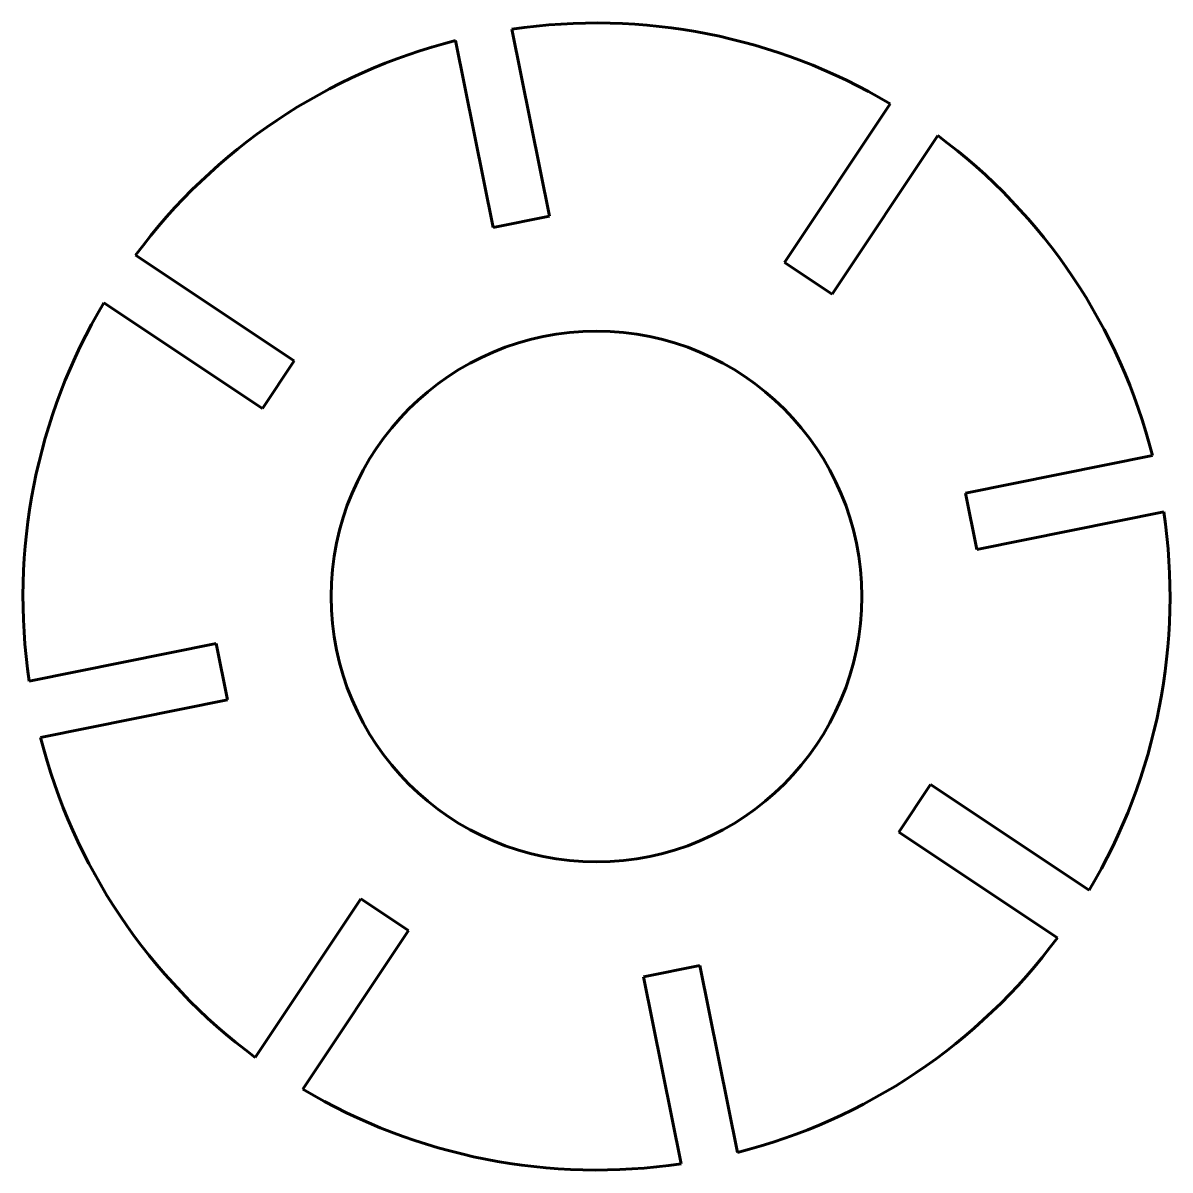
# Model space of a CAD drawing. Header units: millimetres. Extents: x -60 to 60, y -60 to 60.
import ezdxf

# ---------------------------------------------------------------- set-up
doc = ezdxf.new("R2010")
doc.units = ezdxf.units.MM
doc.linetypes.add('K5LT_BASIC', pattern=[0])
doc.layers.add('Системный слой', color=7, linetype='Continuous')

msp = doc.modelspace()

# ---------------------------------------------------------------- linework, layer by layer
at = {"layer": 'Системный слой', "color": 150, "linetype": 'K5LT_BASIC', "lineweight": 60, "true_color": 0x0080ff}
for p, q in [((-8.85, 59.34), (-4.93, 39.79)), ((-10.81, 38.61), (-14.74, 58.16)), ((19.66, 34.95), (30.71, 51.55)), ((35.7, 48.22), (24.65, 31.62)), ((-4.93, 39.79), (-10.81, 38.61)), ((-48.22, 35.7), (-31.62, 24.65)), ((24.65, 31.62), (19.66, 34.95)), ((-34.95, 19.66), (-51.55, 30.71)), ((-31.62, 24.65), (-34.95, 19.66)), ((38.61, 10.81), (58.16, 14.74)), ((39.79, 4.93), (38.61, 10.81)), ((59.34, 8.85), (39.79, 4.93)), ((-59.34, -8.85), (-39.79, -4.93)), ((-39.79, -4.93), (-38.61, -10.81)), ((-38.61, -10.81), (-58.16, -14.74)), ((31.62, -24.65), (34.95, -19.66)), ((34.95, -19.66), (51.55, -30.71)), ((48.22, -35.7), (31.62, -24.65)), ((-35.7, -48.22), (-24.65, -31.62)), ((-24.65, -31.62), (-19.66, -34.95)), ((-19.66, -34.95), (-30.71, -51.55)), ((4.93, -39.79), (10.81, -38.61)), ((10.81, -38.61), (14.74, -58.16)), ((8.85, -59.34), (4.93, -39.79))]:
    msp.add_line(p, q, dxfattribs=at)
msp.add_circle((0, 0), 27.75, dxfattribs=at)
for start, end in [(59.2175, 98.4856), (104.2175, 143.4856), (14.2175, 53.4856), (149.2175, 188.4856), (329.2175, 8.4856), (194.2175, 233.4856), (284.2175, 323.4856), (239.2175, 278.4856)]:
    msp.add_arc((0, 0), 60, start, end, dxfattribs=at)

doc.saveas('drawing.dxf')
